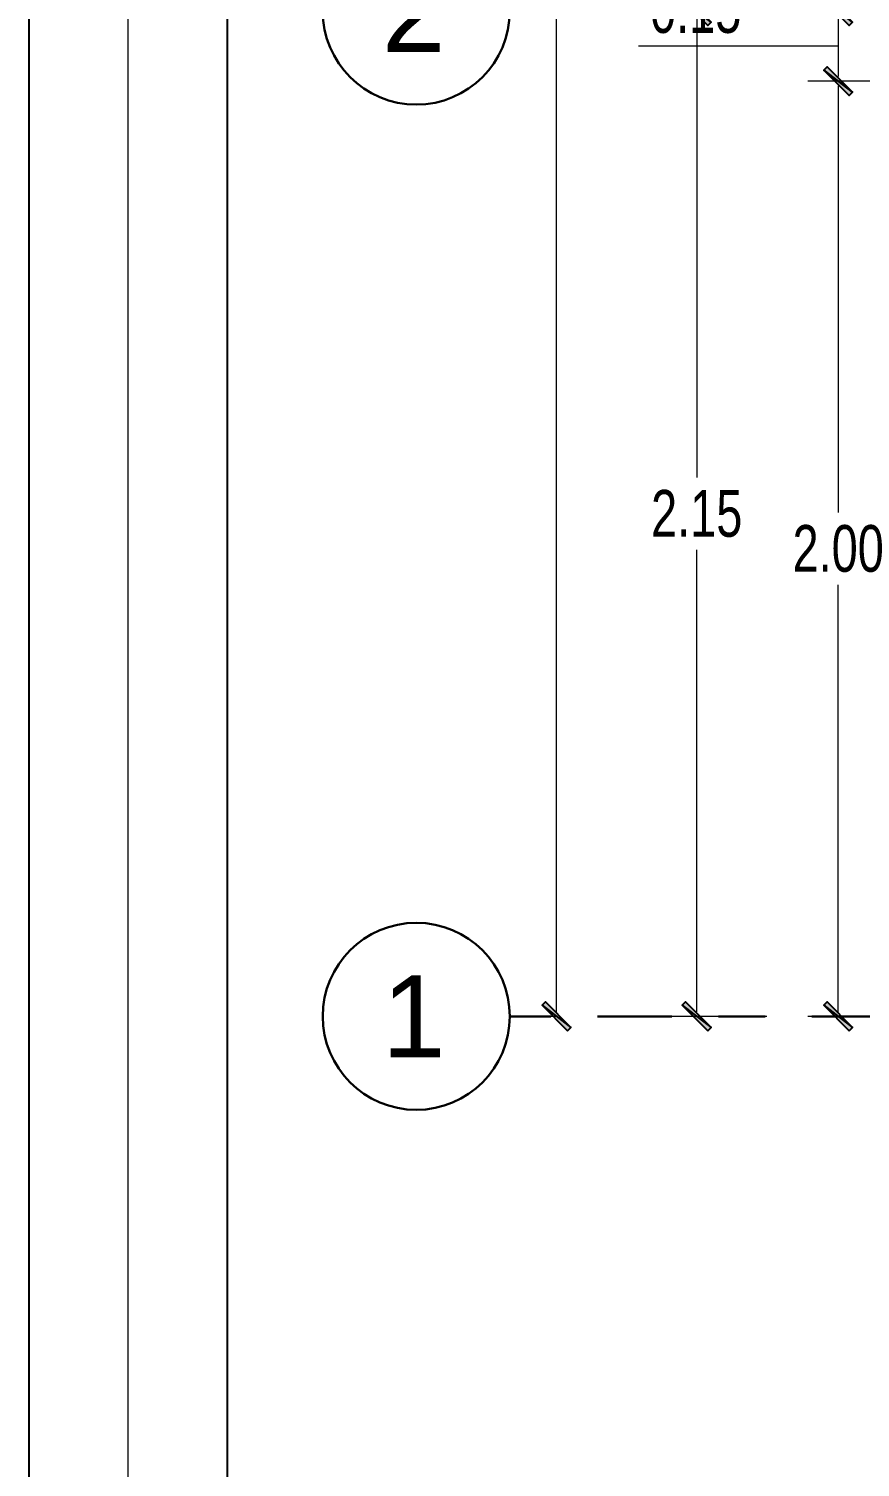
# Model space of a CAD drawing. Header units: millimetres. Extents: x 10612.9 to 10705, y -16533.4 to -16503.9.
# Drawn here: x 10612.887 to 10614.665, y -16527.669 to -16524.592 of the extents above; entities that cross this region are included whole.
import ezdxf
from ezdxf.enums import TextEntityAlignment as Align

# ---------------------------------------------------------------- set-up
doc = ezdxf.new("R2010")
doc.units = ezdxf.units.MM
doc.linetypes.add('Punto & Rayas', pattern=[0.335139, 0.15875, -0.088194, 0, -0.088194])
doc.layers.add('Nuevo_Estructura - Forjados', color=7, linetype='Continuous')
doc.layers.add('Nuevo_Estructura - Forjados_Pluma_Nº__209', color=7, linetype='Continuous', lineweight=30, true_color=0x3e4f7b)
doc.layers.add('Nuevo_Estructura - Forjados_Pluma_Nº__219', color=7, linetype='Continuous', lineweight=13, true_color=0x404b6a)
doc.layers.add('P6', color=255, linetype='Continuous', lineweight=20)
doc.styles.add('Estilo_Generado_1', font='arial.ttf')
doc.styles.add('mahico', font='GOTHIC.TTF', dxfattribs={"width": 0.75})
doc.dimstyles.new('Copia de 50 P', dxfattribs={"dimtxt": 0.1, "dimasz": 0.01, "dimexe": 0.065, "dimexo": 0.0625, "dimgap": 0.025, "dimtad": 1, "dimtih": 1, "dimtoh": 1, "dimzin": 0, "dimdsep": 46, "dimtxsty": 'mahico', "dimblk": 'pa cotas', "dimcen": 0.09, "dimdle": 0.3, "dimclrd": 256, "dimclre": 256, "dimclrt": 256, "dimadec": 0, "dimazin": 0, "dimtfac": 1, "dimtofl": 0, "dimtmove": 0, "dimatfit": 3, "dimfxl": 0.15, "dimfxlon": 1, "dimtolj": 1, "dimtzin": 0, "dimlwd": 5, "dimlwe": 5, "dimarcsym": 0})

# ---------------------------------------------------------------- blocks, each defined once
blk = doc.blocks.new('HTRHTRHTR')
for p, q in [((3391.875, 437.54), (3391.875, -165.782)), ((3400.569, -157.089), (3400.569, 428.847))]:
    blk.add_line(p, q)
at = {"layer": 'P6', "color": 7}
blk.add_line((3396.222, -161.435), (3396.222, 433.193), dxfattribs=at)
blk = doc.blocks.new('pa cotas')
h = blk.add_hatch(color=256)
h.paths.add_polyline_path([(2.38, 3.09), (-3.09, -2.38), (-2.38, -3.09)])
h.paths.add_polyline_path([(3.09, 2.38), (2.38, 3.09), (-2.38, -3.09)])
blk.add_line((-2.38, -3.09), (2.38, 3.09))
blk.add_lwpolyline([(3.09, 2.38), (2.38, 3.09), (-3.09, -2.38), (-2.38, -3.09)], close=True)
blk = doc.blocks.new('*D659')
at = {"lineweight": 5, "transparency": 16777216}
for p, q in [((10599.7027, -16552.1931), (10599.4877, -16552.1931)), ((10599.5527, -16552.2031), (10599.5527, -16562.1156)), ((10599.5527, -16572.1831), (10599.5527, -16562.2706)), ((10599.5527, -16572.1931), (10599.4877, -16572.1931))]:
    blk.add_line(p, q, dxfattribs=at)
at = {"layer": 'Defpoints', "color": 0, "transparency": 16777216}
for p in [(10600.4527, -16552.1931), (10599.5527, -16572.1931), (10599.5527, -16572.1931)]:
    blk.add_point(p, dxfattribs=at)
at = {"lineweight": 5, "transparency": 16777216, "xscale": 0.01, "yscale": 0.01, "zscale": 0.01}
for p, rotation in [((10599.5527, -16552.1931), 90), ((10599.5527, -16572.1931), 270)]:
    blk.add_blockref('pa cotas', p, dxfattribs=dict(at, rotation=rotation))
at = {"transparency": 16777216, "insert": (10599.5527, -16562.1931), "char_height": 0.1, "attachment_point": 5, "style": 'mahico'}
blk.add_mtext('\\A1;20.00', dxfattribs=at)
blk = doc.blocks.new('Marcador de red estándar_2')
at = {"layer": 'Nuevo_Estructura - Forjados_Pluma_Nº__209', "color": 167, "linetype": 'Punto & Rayas', "lineweight": 30, "true_color": 0x3e4f7b}
blk.add_line((0.9423, 0), (4.5, 0), dxfattribs=at)
at = {"layer": 'Nuevo_Estructura - Forjados_Pluma_Nº__209', "color": 167, "linetype": 'Continuous', "lineweight": 30, "true_color": 0x3e4f7b}
blk.add_circle((4.7, 0), 0.2, dxfattribs=at)
at = {"layer": 'Nuevo_Estructura - Forjados_Pluma_Nº__219', "color": 167, "lineweight": 13, "true_color": 0x404b6a, "style": 'Estilo_Generado_1'}
for tag, p in [('AC_MarkerText_1_0', (-4.7, -0.1675)), ('AC_MarkerText_1_1', (4.7, -0.1675))]:
    blk.add_attdef(tag, text='', height=0.175, rotation=180, dxfattribs=at).set_placement(p, align=Align.TOP_CENTER)
blk = doc.blocks.new('*D664')
at = {"lineweight": 5, "transparency": 16777216}
for p, q in [((10600.0027, -16570.0432), (10599.7877, -16570.0432)), ((10599.8527, -16570.0532), (10599.8527, -16571.0406)), ((10599.8527, -16572.1831), (10599.8527, -16571.1957)), ((10600.0027, -16572.1931), (10599.7877, -16572.1931))]:
    blk.add_line(p, q, dxfattribs=at)
at = {"layer": 'Defpoints', "color": 0, "transparency": 16777216}
for p in [(10600.4527, -16570.0432), (10599.8527, -16572.1931), (10600.4527, -16572.1931)]:
    blk.add_point(p, dxfattribs=at)
at = {"lineweight": 5, "transparency": 16777216, "xscale": 0.01, "yscale": 0.01, "zscale": 0.01}
for p, rotation in [((10599.8527, -16570.0432), 90), ((10599.8527, -16572.1931), 270)]:
    blk.add_blockref('pa cotas', p, dxfattribs=dict(at, rotation=rotation))
at = {"transparency": 16777216, "insert": (10599.8527, -16571.1181), "char_height": 0.1, "attachment_point": 5, "style": 'mahico'}
blk.add_mtext('\\A1;2.15', dxfattribs=at)
blk = doc.blocks.new('*D900')
at = {"lineweight": 5, "transparency": 16777216}
for p, q in [((10614.7681, -16524.5543), (10614.5531, -16524.5543)), ((10614.6181, -16524.5643), (10614.6181, -16524.6943)), ((10614.4356, -16524.6293), (10614.191, -16524.6293)), ((10614.6181, -16524.6293), (10614.4356, -16524.6293)), ((10614.7681, -16524.7043), (10614.5531, -16524.7043))]:
    blk.add_line(p, q, dxfattribs=at)
at = {"layer": 'Defpoints', "color": 0, "transparency": 16777216}
for p in [(10615.0656, -16524.5543), (10614.6181, -16524.7043), (10615.0656, -16524.7043)]:
    blk.add_point(p, dxfattribs=at)
at = {"lineweight": 5, "transparency": 16777216, "xscale": 0.01, "yscale": 0.01, "zscale": 0.01}
for p, rotation in [((10614.6181, -16524.5543), 90), ((10614.6181, -16524.7043), 270)]:
    blk.add_blockref('pa cotas', p, dxfattribs=dict(at, rotation=rotation))
at = {"transparency": 16777216, "insert": (10614.3133, -16524.5518), "char_height": 0.1, "attachment_point": 5, "style": 'mahico'}
blk.add_mtext('\\A1;0.15', dxfattribs=at)
blk = doc.blocks.new('*D901')
at = {"lineweight": 5, "transparency": 16777216}
for p, q in [((10614.7681, -16524.7043), (10614.5531, -16524.7043)), ((10614.6181, -16524.7143), (10614.6181, -16525.6268)), ((10614.6181, -16526.6943), (10614.6181, -16525.7818)), ((10614.7681, -16526.7043), (10614.5531, -16526.7043))]:
    blk.add_line(p, q, dxfattribs=at)
at = {"layer": 'Defpoints', "color": 0, "transparency": 16777216}
for p in [(10615.0656, -16524.7043), (10614.6181, -16526.7043), (10614.9156, -16526.7043)]:
    blk.add_point(p, dxfattribs=at)
at = {"lineweight": 5, "transparency": 16777216, "xscale": 0.01, "yscale": 0.01, "zscale": 0.01}
for p, rotation in [((10614.6181, -16524.7043), 90), ((10614.6181, -16526.7043), 270)]:
    blk.add_blockref('pa cotas', p, dxfattribs=dict(at, rotation=rotation))
at = {"transparency": 16777216, "insert": (10614.6181, -16525.7043), "char_height": 0.1, "attachment_point": 5, "style": 'mahico'}
blk.add_mtext('\\A1;2.00', dxfattribs=at)
blk = doc.blocks.new('fdvfvfdvdf')
at = {"layer": 'Nuevo_Estructura - Forjados', "color": 8, "linetype": 'Continuous', "lineweight": 15}
ref = blk.add_blockref('Marcador de red estándar_2', (10603.9527, -16570.0432), dxfattribs=dict(at, rotation=180))
ref.add_attrib('AC_MarkerText_1_1', '2', dxfattribs={"layer": 'Nuevo_Estructura - Forjados_Pluma_Nº__219', "color": 167, "lineweight": 13, "true_color": 0x404b6a, "height": 0.175, "style": 'Estilo_Generado_1'}).set_placement((10599.2473, -16569.9557), align=Align.TOP_CENTER)
ref = blk.add_blockref('Marcador de red estándar_2', (10603.9527, -16572.1931), dxfattribs=dict(at, rotation=180))
ref.add_attrib('AC_MarkerText_1_1', '1', dxfattribs={"layer": 'Nuevo_Estructura - Forjados_Pluma_Nº__219', "color": 167, "lineweight": 13, "true_color": 0x404b6a, "height": 0.175, "style": 'Estilo_Generado_1'}).set_placement((10599.2473, -16572.1056), align=Align.TOP_CENTER)
dim = blk.add_linear_dim(base=(10599.5527, -16572.1931), p1=(10600.4527, -16552.1931), p2=(10599.5527, -16572.1931), angle=270, dimstyle='Copia de 50 P')
dim.commit()
dim.dimension.update_dxf_attribs({"geometry": '*D659', "text_midpoint": (10599.5527, -16562.1931)})
dim = blk.add_linear_dim(base=(10599.8527, -16572.1931), p1=(10600.4527, -16570.0432), p2=(10600.4527, -16572.1931), angle=270, dimstyle='Copia de 50 P', override={"dimtmove": 1})
dim.commit()
dim.dimension.update_dxf_attribs({"geometry": '*D664', "text_midpoint": (10599.8527, -16571.1181)})

msp = doc.modelspace()

# ---------------------------------------------------------------- block references
at = {"color": 251, "lineweight": 60, "xscale": 0.04888415461454044, "yscale": 0.04888415461454044, "zscale": 0.04888415461454044}
msp.add_blockref('HTRHTRHTR', (10447.0777, -16525.2587), dxfattribs=at)
msp.add_blockref('fdvfvfdvdf', (14.4628, 45.4888))

# ---------------------------------------------------------------- dimensions: what is measured, and where the dimension line sits
for base, p1, p2, picture, middle in [((10614.6181, -16524.7043), (10615.0656, -16524.5543), (10615.0656, -16524.7043), '*D900', (10614.4106, -16524.5518)), ((10614.6181, -16526.7043), (10615.0656, -16524.7043), (10614.9156, -16526.7043), '*D901', (10614.6181, -16525.7043))]:
    dim = msp.add_linear_dim(base=base, p1=p1, p2=p2, angle=90, dimstyle='Copia de 50 P', override={"dimtmove": 1})
    dim.commit()
    dim.dimension.update_dxf_attribs({"geometry": picture, "text_midpoint": middle})

doc.saveas('drawing.dxf')
